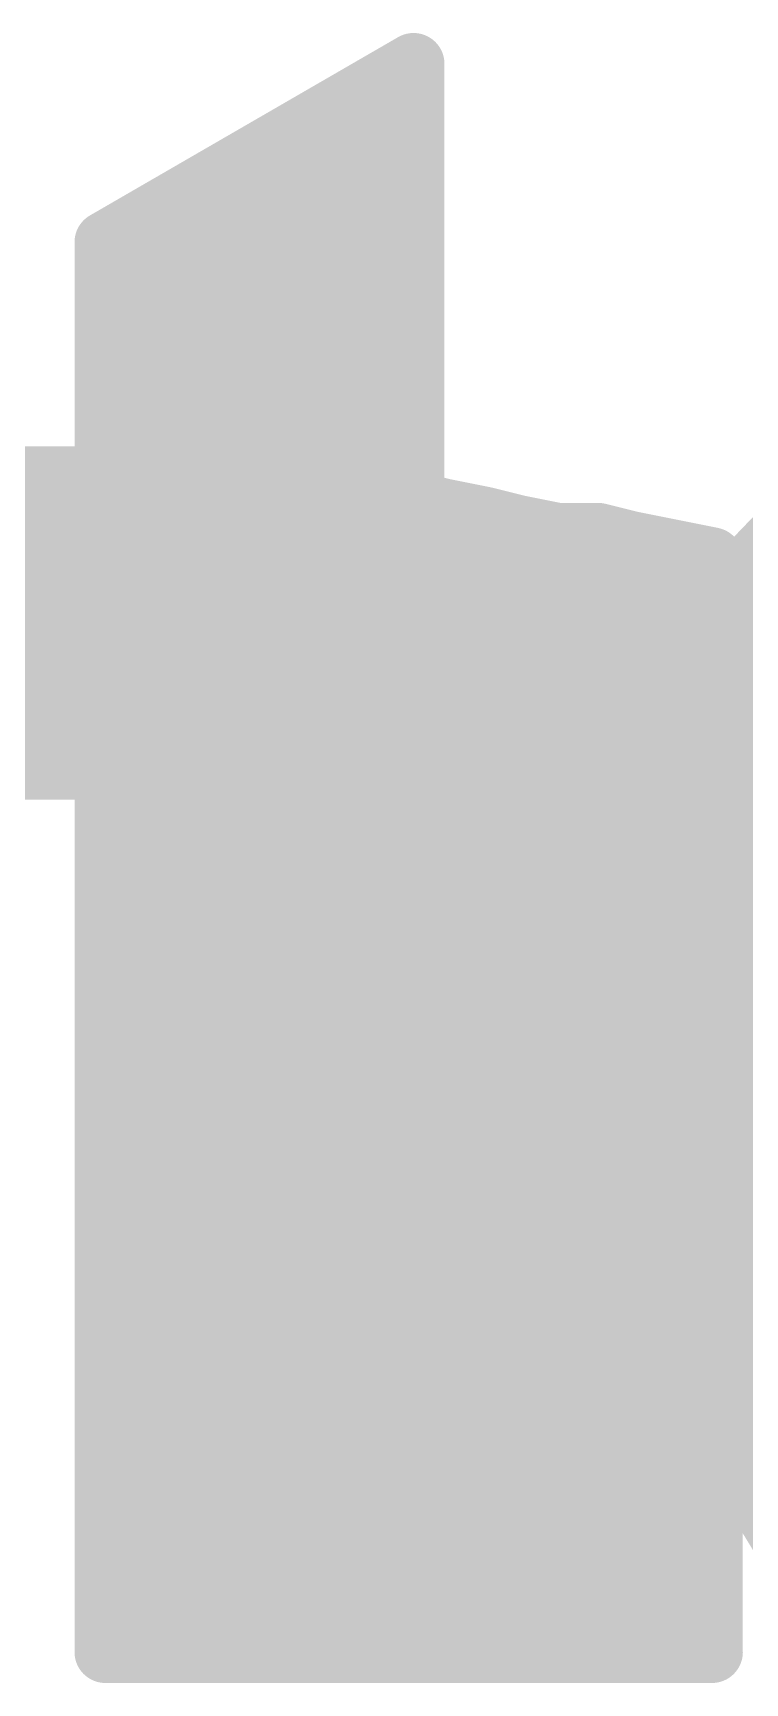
# Model space of a CAD drawing. Extents: x -36 to 72, y -21 to 37.
# Drawn here: x 12.645 to 13.523, y 19.082 to 21.118 of the extents above; entities that cross this region are included whole.
import ezdxf

# ---------------------------------------------------------------- set-up
doc = ezdxf.new("R2010")
doc.units = 0
doc.layers.add('21', color=41, linetype='CONTINUOUS')
doc.layers.add('22', color=40, linetype='CONTINUOUS')

msp = doc.modelspace()

# ---------------------------------------------------------------- linework, layer by layer
at = {"layer": '21', "const_width": 0.0762}
for points in [[(12.734, 20.86), (13.114, 21.08)], [(13.114, 21.08), (13.114, 20.03)], [(13.0297, 21.0312), (13.114, 21.0312)], [(12.8981, 20.955), (13.114, 20.955)], [(12.7665, 20.8788), (13.114, 20.8788)], [(12.734, 19.12), (12.734, 20.86)], [(12.734, 20.8026), (13.114, 20.8026)], [(12.734, 20.7264), (13.114, 20.7264)], [(12.734, 20.6502), (13.114, 20.6502)], [(12.734, 20.574), (13.114, 20.574)], [(13.114, 20.03), (13.604, 20.54)], [(14.064, 20.54), (13.534, 20.02)], [(12.734, 20.4978), (13.114, 20.4978)], [(12.734, 20.4216), (13.114, 20.4216)], [(13.4902, 20.4216), (13.9433, 20.4216)], [(12.734, 20.3454), (13.114, 20.3454)], [(13.417, 20.3454), (13.8657, 20.3454)], [(12.734, 20.2692), (13.114, 20.2692)], [(13.3438, 20.2692), (13.788, 20.2692)], [(12.734, 20.193), (13.114, 20.193)], [(13.2706, 20.193), (13.7103, 20.193)], [(12.734, 20.1168), (13.114, 20.1168)], [(13.1974, 20.1168), (13.6327, 20.1168)], [(12.734, 20.0406), (13.114, 20.0406)], [(13.1242, 20.0406), (13.555, 20.0406)], [(13.534, 20.02), (14.124, 19.12)], [(12.734, 19.9644), (13.5704, 19.9644)], [(12.734, 19.8882), (13.6204, 19.8882)], [(12.734, 19.812), (13.6704, 19.812)], [(13.264, 19.76), (13.114, 19.61)], [(13.654, 19.12), (13.264, 19.76)], [(12.734, 19.7358), (13.2398, 19.7358)], [(13.2787, 19.7358), (13.7203, 19.7358)], [(12.734, 19.6596), (13.1636, 19.6596)], [(13.3252, 19.6596), (13.7703, 19.6596)], [(13.114, 19.61), (13.114, 19.12)], [(12.734, 19.5834), (13.114, 19.5834)], [(13.3716, 19.5834), (13.8202, 19.5834)], [(12.734, 19.5072), (13.114, 19.5072)], [(13.4181, 19.5072), (13.8702, 19.5072)], [(12.734, 19.431), (13.114, 19.431)], [(13.4645, 19.431), (13.9201, 19.431)], [(12.734, 19.3548), (13.114, 19.3548)], [(13.5109, 19.3548), (13.9701, 19.3548)], [(12.734, 19.2786), (13.114, 19.2786)], [(13.5574, 19.2786), (14.02, 19.2786)], [(12.734, 19.2024), (13.114, 19.2024)], [(12.734, 19.1262), (13.114, 19.1262)], [(13.114, 19.12), (12.734, 19.12)]]:
    msp.add_lwpolyline(points, dxfattribs=at)
at = {"layer": '21', "const_width": 0.0381}
for points in [[(13.1331, 21.08, 1), (13.095, 21.08)], [(13.1235, 21.0635, 1), (13.1045, 21.0965)], [(13.0297, 21.0503, 1), (13.0297, 21.0122)], [(13.114, 21.0122, 1), (13.114, 21.0503)], [(12.8981, 20.9741, 1), (12.8981, 20.936)], [(13.114, 20.936, 1), (13.114, 20.9741)], [(12.7665, 20.8979, 1), (12.7665, 20.8598)], [(13.114, 20.8598, 1), (13.114, 20.8979)], [(12.753, 20.86, 1), (12.7149, 20.86)], [(12.7245, 20.8765, 1), (12.7435, 20.8435)], [(12.734, 20.8217, 1), (12.734, 20.7836)], [(13.114, 20.7836, 1), (13.114, 20.8217)], [(12.734, 20.7455, 1), (12.734, 20.7074)], [(13.114, 20.7074, 1), (13.114, 20.7455)], [(12.734, 20.6693, 1), (12.734, 20.6312)], [(13.114, 20.6312, 1), (13.114, 20.6693)], [(12.734, 20.5931, 1), (12.734, 20.555)], [(13.114, 20.555, 1), (13.114, 20.5931)], [(12.734, 20.5169, 1), (12.734, 20.4788)], [(13.114, 20.4788, 1), (13.114, 20.5169)], [(12.734, 20.4407, 1), (12.734, 20.4026)], [(13.114, 20.4026, 1), (13.114, 20.4407)], [(13.4902, 20.4407, 1), (13.4902, 20.4026)], [(12.734, 20.3645, 1), (12.734, 20.3264)], [(13.114, 20.3264, 1), (13.114, 20.3645)], [(13.417, 20.3645, 1), (13.417, 20.3264)], [(12.734, 20.2883, 1), (12.734, 20.2502)], [(13.114, 20.2502, 1), (13.114, 20.2883)], [(13.3438, 20.2883, 1), (13.3438, 20.2502)], [(12.734, 20.2121, 1), (12.734, 20.174)], [(13.114, 20.174, 1), (13.114, 20.2121)], [(13.2706, 20.2121, 1), (13.2706, 20.174)], [(12.734, 20.1359, 1), (12.734, 20.0978)], [(13.114, 20.0978, 1), (13.114, 20.1359)], [(13.1974, 20.1359, 1), (13.1974, 20.0978)], [(12.734, 20.0597, 1), (12.734, 20.0216)], [(13.1242, 20.0597, 1), (13.1242, 20.0216)], [(13.114, 20.0216, 1), (13.114, 20.0597)], [(13.1003, 20.0432, 1), (13.1277, 20.0168)], [(13.5499, 20.0304, 1), (13.5181, 20.0096)], [(13.095, 20.03, 1), (13.1331, 20.03)], [(13.5207, 20.0336, 1), (13.5473, 20.0064)], [(12.734, 19.9835, 1), (12.734, 19.9454)], [(12.734, 19.9073, 1), (12.734, 19.8692)], [(12.734, 19.8311, 1), (12.734, 19.793)], [(13.2803, 19.7699, 1), (13.2477, 19.7501)], [(13.2775, 19.7465, 1), (13.2505, 19.7735)], [(12.734, 19.7549, 1), (12.734, 19.7168)], [(13.2398, 19.7168, 1), (13.2398, 19.7549)], [(13.2787, 19.7549, 1), (13.2787, 19.7168)], [(12.734, 19.6787, 1), (12.734, 19.6406)], [(13.1636, 19.6406, 1), (13.1636, 19.6787)], [(13.3252, 19.6787, 1), (13.3252, 19.6406)], [(13.1005, 19.6235, 1), (13.1275, 19.5965)], [(13.1331, 19.61, 1), (13.095, 19.61)], [(12.734, 19.6025, 1), (12.734, 19.5644)], [(13.114, 19.5644, 1), (13.114, 19.6025)], [(13.3716, 19.6025, 1), (13.3716, 19.5644)], [(12.734, 19.5263, 1), (12.734, 19.4882)], [(13.114, 19.4882, 1), (13.114, 19.5263)], [(13.4181, 19.5263, 1), (13.4181, 19.4882)], [(12.734, 19.4501, 1), (12.734, 19.412)], [(13.114, 19.412, 1), (13.114, 19.4501)], [(13.4645, 19.4501, 1), (13.4645, 19.412)], [(12.734, 19.3739, 1), (12.734, 19.3358)], [(13.114, 19.3358, 1), (13.114, 19.3739)], [(13.5109, 19.3739, 1), (13.5109, 19.3358)], [(12.734, 19.2977, 1), (12.734, 19.2596)], [(13.114, 19.2596, 1), (13.114, 19.2977)], [(13.5574, 19.2977, 1), (13.5574, 19.2596)], [(12.734, 19.2215, 1), (12.734, 19.1834)], [(13.114, 19.1834, 1), (13.114, 19.2215)], [(12.734, 19.1453, 1), (12.734, 19.1072)], [(13.114, 19.1072, 1), (13.114, 19.1453)], [(12.734, 19.1391, 1), (12.734, 19.101)], [(13.114, 19.101, 1), (13.114, 19.1391)], [(12.7149, 19.12, 1), (12.753, 19.12)], [(13.095, 19.12, 1), (13.1331, 19.12)]]:
    msp.add_lwpolyline(points, format="xyb", dxfattribs=at)
at = {"layer": '22', "const_width": 0.0762}
for points in [[(12.722, 20.57), (12.582, 20.57)], [(12.792, 20.55), (12.722, 20.57)], [(12.862, 20.53), (12.792, 20.55)], [(12.922, 20.49), (12.862, 20.53)], [(13.152, 20.53), (13.112, 20.54)], [(13.112, 20.54), (13.112, 20.27)], [(13.202, 20.52), (13.152, 20.53)], [(13.242, 20.51), (13.202, 20.52)], [(13.292, 20.5), (13.242, 20.51)], [(12.572, 20.4978), (12.9103, 20.4978)], [(12.982, 20.45), (12.922, 20.49)], [(13.112, 20.4978), (13.3508, 20.4978)], [(13.342, 20.5), (13.292, 20.5)], [(13.382, 20.49), (13.342, 20.5)], [(13.432, 20.48), (13.382, 20.49)], [(13.482, 20.47), (13.432, 20.48)], [(13.482, 20.3), (13.482, 20.47)], [(13.032, 20.4), (12.982, 20.45)], [(12.572, 20.4216), (13.0104, 20.4216)], [(13.112, 20.4216), (13.482, 20.4216)], [(13.072, 20.34), (13.032, 20.4)], [(12.572, 20.3454), (13.0684, 20.3454)], [(13.112, 20.3454), (13.482, 20.3454)], [(13.102, 20.27), (13.072, 20.34)], [(13.482, 19.12), (13.482, 20.3)], [(12.572, 20.2692), (13.482, 20.2692)], [(13.112, 20.27), (13.102, 20.27)], [(12.602, 20.21), (12.712, 20.21)], [(12.712, 20.21), (12.812, 20.2)], [(12.812, 20.2), (12.892, 20.18)], [(12.84, 20.193), (13.482, 20.193)], [(12.892, 20.18), (12.952, 20.14)], [(12.952, 20.14), (13.012, 20.08)], [(12.9752, 20.1168), (13.482, 20.1168)], [(13.012, 20.08), (13.042, 20.01)], [(13.0289, 20.0406), (13.482, 20.0406)], [(13.042, 20.01), (13.072, 19.94)], [(13.0615, 19.9644), (13.482, 19.9644)], [(13.072, 19.94), (13.092, 19.85)], [(13.0835, 19.8882), (13.482, 19.8882)], [(13.092, 19.85), (13.092, 19.12)], [(13.092, 19.812), (13.482, 19.812)], [(13.092, 19.7358), (13.482, 19.7358)], [(13.092, 19.6596), (13.482, 19.6596)], [(13.092, 19.5834), (13.482, 19.5834)], [(13.092, 19.5072), (13.482, 19.5072)], [(13.092, 19.431), (13.482, 19.431)], [(13.092, 19.3548), (13.482, 19.3548)], [(13.092, 19.2786), (13.482, 19.2786)], [(13.092, 19.2024), (13.482, 19.2024)], [(13.092, 19.1262), (13.482, 19.1262)], [(13.092, 19.12), (13.482, 19.12)]]:
    msp.add_lwpolyline(points, dxfattribs=at)
at = {"layer": '22', "const_width": 0.0381}
for points in [[(12.7272, 20.5883, 1), (12.7168, 20.5517)], [(12.722, 20.551, 1), (12.722, 20.5891)], [(12.7972, 20.5683, 1), (12.7868, 20.5317)], [(12.7868, 20.5317, 1), (12.7972, 20.5683)], [(12.8726, 20.5459, 1), (12.8514, 20.5141)], [(12.8568, 20.5117, 1), (12.8672, 20.5483)], [(13.1166, 20.5585, 1), (13.1074, 20.5215)], [(13.1311, 20.54, 1), (13.093, 20.54)], [(13.1557, 20.5487, 1), (13.1483, 20.5113)], [(13.1474, 20.5115, 1), (13.1566, 20.5485)], [(13.2066, 20.5385, 1), (13.1974, 20.5015)], [(13.1983, 20.5013, 1), (13.2057, 20.5387)], [(13.2457, 20.5287, 1), (13.2383, 20.4913)], [(13.2374, 20.4915, 1), (13.2466, 20.5285)], [(12.9326, 20.5059, 1), (12.9114, 20.4741)], [(12.9103, 20.4788, 1), (12.9103, 20.5169)], [(12.9114, 20.4741, 1), (12.9326, 20.5059)], [(13.112, 20.5169, 1), (13.112, 20.4788)], [(13.292, 20.5191, 1), (13.292, 20.4809)], [(13.2883, 20.4813, 1), (13.2957, 20.5187)], [(13.3466, 20.5185, 1), (13.3374, 20.4815)], [(13.342, 20.4809, 1), (13.342, 20.5191)], [(13.3508, 20.4788, 1), (13.3508, 20.5169)], [(13.3857, 20.5087, 1), (13.3783, 20.4713)], [(13.3774, 20.4715, 1), (13.3866, 20.5085)], [(13.4357, 20.4987, 1), (13.4283, 20.4613)], [(13.4283, 20.4613, 1), (13.4357, 20.4987)], [(13.5011, 20.47, 1), (13.463, 20.47)], [(13.4783, 20.4513, 1), (13.4857, 20.4887)], [(12.9955, 20.4635, 1), (12.9685, 20.4365)], [(12.9714, 20.4341, 1), (12.9926, 20.4659)], [(13.0104, 20.4026, 1), (13.0104, 20.4407)], [(13.112, 20.4407, 1), (13.112, 20.4026)], [(13.482, 20.4026, 1), (13.482, 20.4407)], [(13.0479, 20.4106, 1), (13.0161, 20.3894)], [(13.0185, 20.3865, 1), (13.0455, 20.4135)], [(13.0684, 20.3264, 1), (13.0684, 20.3645)], [(13.112, 20.3645, 1), (13.112, 20.3264)], [(13.482, 20.3264, 1), (13.482, 20.3645)], [(13.0895, 20.3475, 1), (13.0545, 20.3325)], [(13.0561, 20.3294, 1), (13.0879, 20.3506)], [(13.5011, 20.3, 1), (13.463, 20.3)], [(13.102, 20.289, 1), (13.102, 20.2509)], [(13.112, 20.2509, 1), (13.112, 20.289)], [(13.463, 20.3, 1), (13.5011, 20.3)], [(13.482, 20.2502, 1), (13.482, 20.2883)], [(13.0845, 20.2625, 1), (13.1195, 20.2775)], [(13.093, 20.27, 1), (13.1311, 20.27)], [(12.7139, 20.229, 1), (12.7101, 20.191)], [(12.712, 20.191, 1), (12.712, 20.2291)], [(12.8166, 20.2185, 1), (12.8074, 20.1815)], [(12.8101, 20.181, 1), (12.8139, 20.219)], [(12.84, 20.2121, 1), (12.84, 20.174)], [(13.482, 20.174, 1), (13.482, 20.2121)], [(12.9026, 20.1959, 1), (12.8814, 20.1641)], [(12.8874, 20.1615, 1), (12.8966, 20.1985)], [(12.9655, 20.1535, 1), (12.9385, 20.1265)], [(12.9414, 20.1241, 1), (12.9626, 20.1559)], [(12.9752, 20.1359, 1), (12.9752, 20.0978)], [(13.482, 20.0978, 1), (13.482, 20.1359)], [(13.0295, 20.0875, 1), (12.9945, 20.0725)], [(12.9985, 20.0665, 1), (13.0255, 20.0935)], [(13.0289, 20.0597, 1), (13.0289, 20.0216)], [(13.482, 20.0216, 1), (13.482, 20.0597)], [(13.0595, 20.0175, 1), (13.0245, 20.0025)], [(13.0245, 20.0025, 1), (13.0595, 20.0175)], [(13.0615, 19.9835, 1), (13.0615, 19.9454)], [(13.482, 19.9454, 1), (13.482, 19.9835)], [(13.0906, 19.9441, 1), (13.0534, 19.9359)], [(13.0545, 19.9325, 1), (13.0895, 19.9475)], [(13.0835, 19.9073, 1), (13.0835, 19.8692)], [(13.482, 19.8692, 1), (13.482, 19.9073)], [(13.1111, 19.85, 1), (13.073, 19.85)], [(13.0734, 19.8459, 1), (13.1106, 19.8541)], [(13.092, 19.8311, 1), (13.092, 19.793)], [(13.482, 19.793, 1), (13.482, 19.8311)], [(13.092, 19.7549, 1), (13.092, 19.7168)], [(13.482, 19.7168, 1), (13.482, 19.7549)], [(13.092, 19.6787, 1), (13.092, 19.6406)], [(13.482, 19.6406, 1), (13.482, 19.6787)], [(13.092, 19.6025, 1), (13.092, 19.5644)], [(13.482, 19.5644, 1), (13.482, 19.6025)], [(13.092, 19.5263, 1), (13.092, 19.4882)], [(13.482, 19.4882, 1), (13.482, 19.5263)], [(13.092, 19.4501, 1), (13.092, 19.412)], [(13.482, 19.412, 1), (13.482, 19.4501)], [(13.092, 19.3739, 1), (13.092, 19.3358)], [(13.482, 19.3358, 1), (13.482, 19.3739)], [(13.092, 19.2977, 1), (13.092, 19.2596)], [(13.482, 19.2596, 1), (13.482, 19.2977)], [(13.092, 19.2215, 1), (13.092, 19.1834)], [(13.482, 19.1834, 1), (13.482, 19.2215)], [(13.092, 19.1453, 1), (13.092, 19.1072)], [(13.482, 19.1072, 1), (13.482, 19.1453)], [(13.092, 19.1391, 1), (13.092, 19.101)], [(13.482, 19.101, 1), (13.482, 19.1391)], [(13.073, 19.12, 1), (13.1111, 19.12)], [(13.463, 19.12, 1), (13.5011, 19.12)]]:
    msp.add_lwpolyline(points, format="xyb", dxfattribs=at)

doc.saveas('drawing.dxf')
